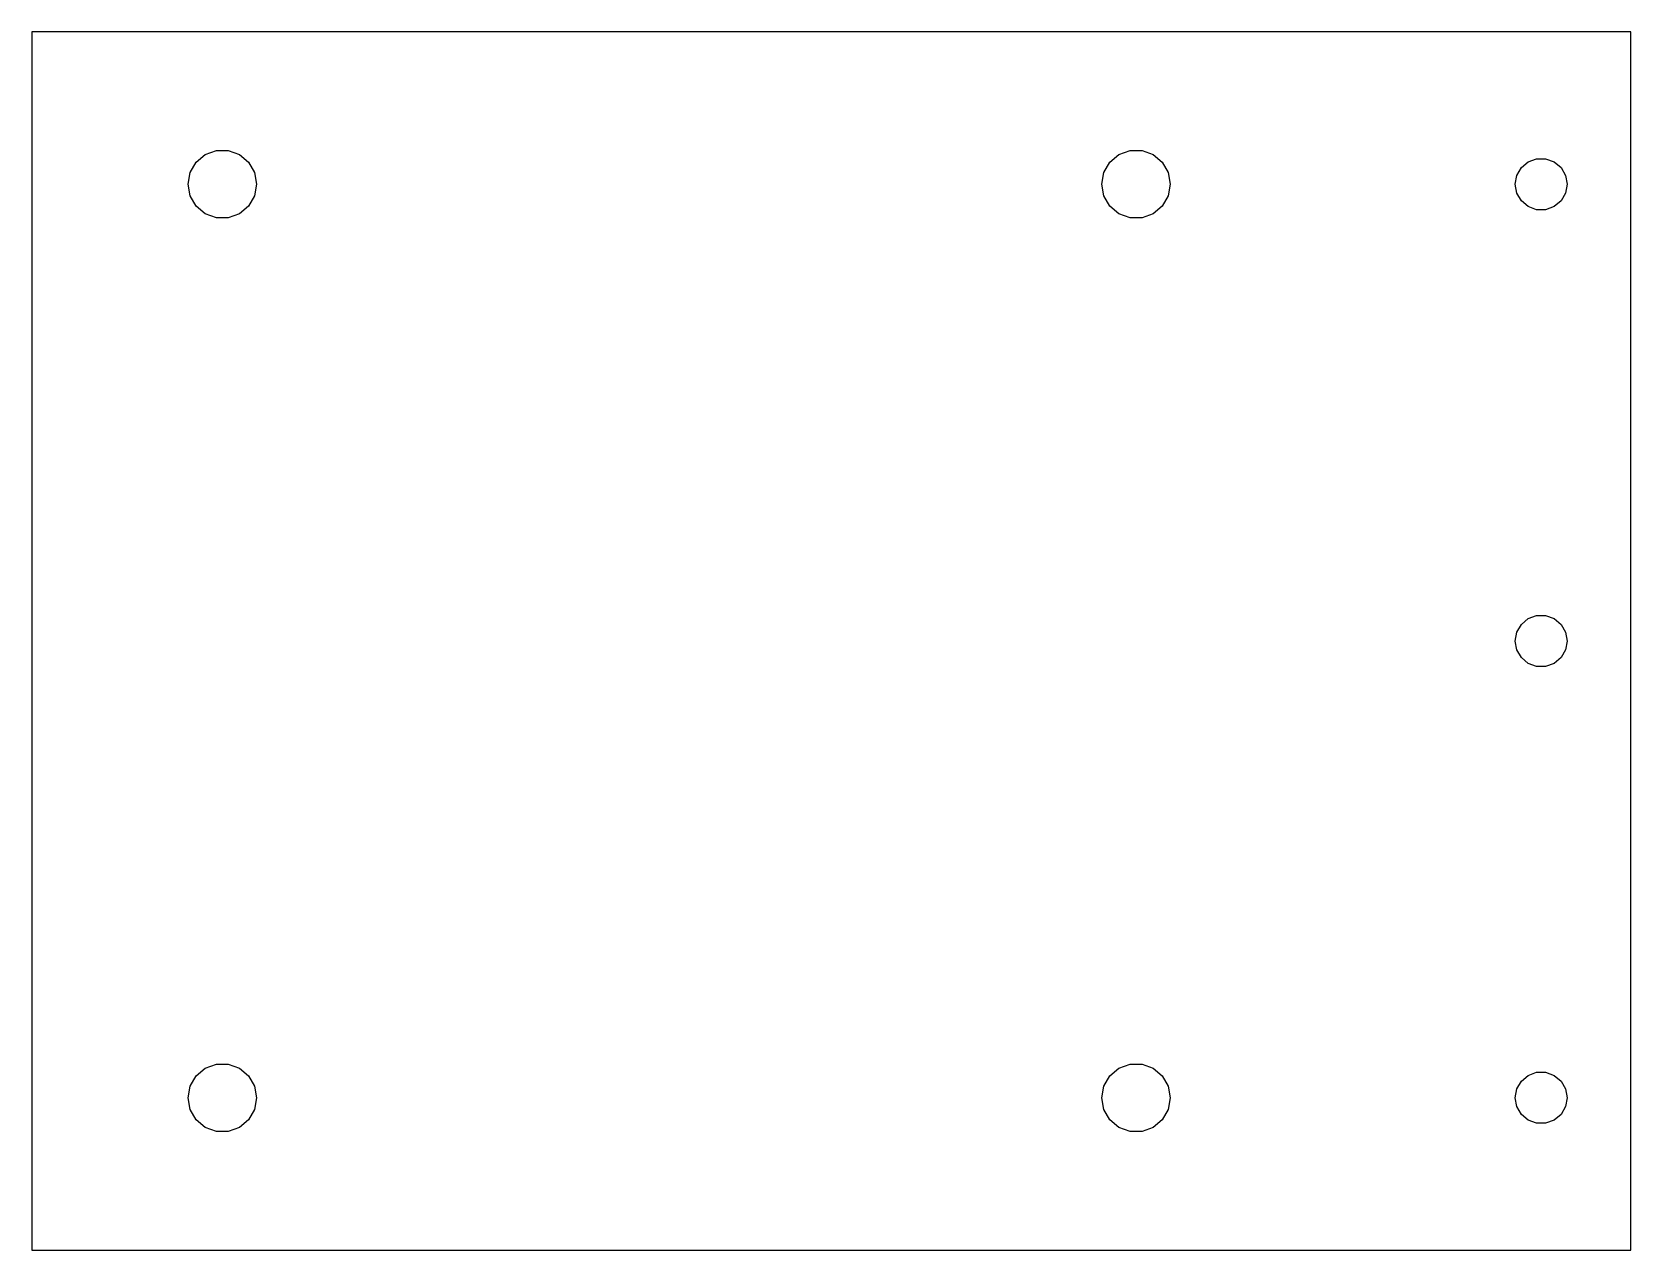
# Model space of a CAD drawing. Header units: inches. Extents: x 13.6 to 34.6, y 5.6 to 21.6.
import ezdxf

# ---------------------------------------------------------------- set-up
doc = ezdxf.new("R2010")
doc.units = ezdxf.units.IN
doc.header["$MEASUREMENT"] = 0

# ---------------------------------------------------------------- blocks, each defined once
blk = doc.blocks.new('block 2')
at = {"color": 7, "lineweight": 25}
blk.add_lwpolyline([(15.887, 7.175), (15.768, 7.275)], dxfattribs=at)
blk = doc.blocks.new('block 3')
at = {"color": 7, "lineweight": 25}
blk.add_lwpolyline([(13.612, 5.564), (34.612, 5.564)], dxfattribs=at)
blk = doc.blocks.new('block 4')
at = {"color": 7, "lineweight": 25}
blk.add_lwpolyline([(28.535, 7.41), (28.457, 7.275)], dxfattribs=at)
blk = doc.blocks.new('block 5')
at = {"color": 7, "lineweight": 25}
blk.add_lwpolyline([(28.191, 7.121), (28.034, 7.121)], dxfattribs=at)
blk = doc.blocks.new('block 6')
at = {"color": 7, "lineweight": 25}
blk.add_lwpolyline([(28.337, 7.175), (28.191, 7.121)], dxfattribs=at)
blk = doc.blocks.new('block 7')
at = {"color": 7, "lineweight": 25}
blk.add_lwpolyline([(16.191, 20.007), (16.337, 19.954)], dxfattribs=at)
blk = doc.blocks.new('block 8')
at = {"color": 7, "lineweight": 25}
blk.add_lwpolyline([(15.887, 7.954), (16.034, 8.007)], dxfattribs=at)
blk = doc.blocks.new('block 9')
at = {"color": 7, "lineweight": 25}
blk.add_lwpolyline([(27.768, 7.275), (27.689, 7.41)], dxfattribs=at)
blk = doc.blocks.new('block 10')
at = {"color": 7, "lineweight": 25}
blk.add_lwpolyline([(27.887, 7.175), (27.768, 7.275)], dxfattribs=at)
blk = doc.blocks.new('block 11')
at = {"color": 7, "lineweight": 25}
blk.add_lwpolyline([(15.887, 19.175), (15.768, 19.275)], dxfattribs=at)
blk = doc.blocks.new('block 12')
at = {"color": 7, "lineweight": 25}
blk.add_lwpolyline([(15.768, 7.854), (15.887, 7.954)], dxfattribs=at)
blk = doc.blocks.new('block 13')
at = {"color": 7, "lineweight": 25}
blk.add_lwpolyline([(16.535, 7.41), (16.457, 7.275)], dxfattribs=at)
blk = doc.blocks.new('block 14')
at = {"color": 7, "lineweight": 25}
blk.add_lwpolyline([(16.457, 7.275), (16.337, 7.175)], dxfattribs=at)
blk = doc.blocks.new('block 15')
at = {"color": 7, "lineweight": 25}
blk.add_lwpolyline([(27.662, 7.564), (27.689, 7.718)], dxfattribs=at)
blk = doc.blocks.new('block 16')
at = {"color": 7, "lineweight": 25}
blk.add_lwpolyline([(33.373, 13.229), (33.262, 13.27)], dxfattribs=at)
blk = doc.blocks.new('block 17')
at = {"color": 7, "lineweight": 25}
blk.add_lwpolyline([(33.752, 7.681), (33.772, 7.564)], dxfattribs=at)
blk = doc.blocks.new('block 18')
at = {"color": 7, "lineweight": 25}
blk.add_lwpolyline([(33.772, 7.564), (33.752, 7.448)], dxfattribs=at)
blk = doc.blocks.new('block 19')
at = {"color": 7, "lineweight": 25}
blk.add_lwpolyline([(28.337, 7.954), (28.457, 7.854)], dxfattribs=at)
blk = doc.blocks.new('block 20')
at = {"color": 7, "lineweight": 25}
blk.add_lwpolyline([(33.262, 13.27), (33.172, 13.346)], dxfattribs=at)
blk = doc.blocks.new('block 21')
at = {"color": 7, "lineweight": 25}
blk.add_lwpolyline([(33.172, 7.783), (33.262, 7.859)], dxfattribs=at)
blk = doc.blocks.new('block 22')
at = {"color": 7, "lineweight": 25}
blk.add_lwpolyline([(28.191, 8.007), (28.337, 7.954)], dxfattribs=at)
blk = doc.blocks.new('block 23')
at = {"color": 7, "lineweight": 25}
blk.add_lwpolyline([(33.172, 13.346), (33.113, 13.448)], dxfattribs=at)
blk = doc.blocks.new('block 24')
at = {"color": 7, "lineweight": 25}
blk.add_lwpolyline([(33.262, 7.859), (33.373, 7.899)], dxfattribs=at)
blk = doc.blocks.new('block 25')
at = {"color": 7, "lineweight": 25}
blk.add_lwpolyline([(28.034, 8.007), (28.191, 8.007)], dxfattribs=at)
blk = doc.blocks.new('block 26')
at = {"color": 7, "lineweight": 25}
blk.add_lwpolyline([(33.113, 13.448), (33.092, 13.564)], dxfattribs=at)
blk = doc.blocks.new('block 27')
at = {"color": 7, "lineweight": 25}
blk.add_lwpolyline([(33.373, 7.899), (33.491, 7.899)], dxfattribs=at)
blk = doc.blocks.new('block 28')
at = {"color": 7, "lineweight": 25}
blk.add_lwpolyline([(33.491, 13.229), (33.373, 13.229)], dxfattribs=at)
blk = doc.blocks.new('block 29')
at = {"color": 7, "lineweight": 25}
blk.add_lwpolyline([(33.491, 7.899), (33.602, 7.859)], dxfattribs=at)
blk = doc.blocks.new('block 30')
at = {"color": 7, "lineweight": 25}
blk.add_lwpolyline([(33.602, 13.27), (33.491, 13.229)], dxfattribs=at)
blk = doc.blocks.new('block 31')
at = {"color": 7, "lineweight": 25}
blk.add_lwpolyline([(16.034, 19.121), (15.887, 19.175)], dxfattribs=at)
blk = doc.blocks.new('block 32')
at = {"color": 7, "lineweight": 25}
blk.add_lwpolyline([(28.034, 7.121), (27.887, 7.175)], dxfattribs=at)
blk = doc.blocks.new('block 33')
at = {"color": 7, "lineweight": 25}
blk.add_lwpolyline([(15.768, 19.275), (15.689, 19.41)], dxfattribs=at)
blk = doc.blocks.new('block 34')
at = {"color": 7, "lineweight": 25}
blk.add_lwpolyline([(13.612, 21.564), (13.612, 5.564)], dxfattribs=at)
blk = doc.blocks.new('block 35')
at = {"color": 7, "lineweight": 25}
blk.add_lwpolyline([(15.689, 19.41), (15.662, 19.564)], dxfattribs=at)
blk = doc.blocks.new('block 36')
at = {"color": 7, "lineweight": 25}
blk.add_lwpolyline([(16.562, 7.564), (16.535, 7.41)], dxfattribs=at)
blk = doc.blocks.new('block 37')
at = {"color": 7, "lineweight": 25}
blk.add_lwpolyline([(27.689, 7.41), (27.662, 7.564)], dxfattribs=at)
blk = doc.blocks.new('block 38')
at = {"color": 7, "lineweight": 25}
blk.add_lwpolyline([(16.034, 8.007), (16.191, 8.007)], dxfattribs=at)
blk = doc.blocks.new('block 39')
at = {"color": 7, "lineweight": 25}
blk.add_lwpolyline([(16.191, 19.121), (16.034, 19.121)], dxfattribs=at)
blk = doc.blocks.new('block 40')
at = {"color": 7, "lineweight": 25}
blk.add_lwpolyline([(15.662, 19.564), (15.689, 19.718)], dxfattribs=at)
blk = doc.blocks.new('block 41')
at = {"color": 7, "lineweight": 25}
blk.add_lwpolyline([(16.535, 7.718), (16.562, 7.564)], dxfattribs=at)
blk = doc.blocks.new('block 42')
at = {"color": 7, "lineweight": 25}
blk.add_lwpolyline([(33.693, 7.783), (33.752, 7.681)], dxfattribs=at)
blk = doc.blocks.new('block 43')
at = {"color": 7, "lineweight": 25}
blk.add_lwpolyline([(15.768, 7.275), (15.689, 7.41)], dxfattribs=at)
blk = doc.blocks.new('block 44')
at = {"color": 7, "lineweight": 25}
blk.add_lwpolyline([(28.562, 7.564), (28.535, 7.41)], dxfattribs=at)
blk = doc.blocks.new('block 45')
at = {"color": 7, "lineweight": 25}
blk.add_lwpolyline([(33.262, 7.27), (33.172, 7.346)], dxfattribs=at)
blk = doc.blocks.new('block 46')
at = {"color": 7, "lineweight": 25}
blk.add_lwpolyline([(28.457, 7.275), (28.337, 7.175)], dxfattribs=at)
blk = doc.blocks.new('block 47')
at = {"color": 7, "lineweight": 25}
blk.add_lwpolyline([(33.172, 7.346), (33.113, 7.448)], dxfattribs=at)
blk = doc.blocks.new('block 48')
at = {"color": 7, "lineweight": 25}
blk.add_lwpolyline([(16.034, 7.121), (15.887, 7.175)], dxfattribs=at)
blk = doc.blocks.new('block 49')
at = {"color": 7, "lineweight": 25}
blk.add_lwpolyline([(33.373, 7.229), (33.262, 7.27)], dxfattribs=at)
blk = doc.blocks.new('block 50')
at = {"color": 7, "lineweight": 25}
blk.add_lwpolyline([(15.689, 7.718), (15.768, 7.854)], dxfattribs=at)
blk = doc.blocks.new('block 51')
at = {"color": 7, "lineweight": 25}
blk.add_lwpolyline([(16.337, 7.175), (16.191, 7.121)], dxfattribs=at)
blk = doc.blocks.new('block 52')
at = {"color": 7, "lineweight": 25}
blk.add_lwpolyline([(15.662, 7.564), (15.689, 7.718)], dxfattribs=at)
blk = doc.blocks.new('block 53')
at = {"color": 7, "lineweight": 25}
blk.add_lwpolyline([(16.191, 7.121), (16.034, 7.121)], dxfattribs=at)
blk = doc.blocks.new('block 54')
at = {"color": 7, "lineweight": 25}
blk.add_lwpolyline([(15.689, 7.41), (15.662, 7.564)], dxfattribs=at)
blk = doc.blocks.new('block 55')
at = {"color": 7, "lineweight": 25}
blk.add_lwpolyline([(16.191, 8.007), (16.337, 7.954)], dxfattribs=at)
blk = doc.blocks.new('block 56')
at = {"color": 7, "lineweight": 25}
blk.add_lwpolyline([(16.337, 19.175), (16.191, 19.121)], dxfattribs=at)
blk = doc.blocks.new('block 57')
at = {"color": 7, "lineweight": 25}
blk.add_lwpolyline([(15.689, 19.718), (15.768, 19.854)], dxfattribs=at)
blk = doc.blocks.new('block 58')
at = {"color": 7, "lineweight": 25}
blk.add_lwpolyline([(16.457, 7.854), (16.535, 7.718)], dxfattribs=at)
blk = doc.blocks.new('block 59')
at = {"color": 7, "lineweight": 25}
blk.add_lwpolyline([(27.689, 7.718), (27.768, 7.854)], dxfattribs=at)
blk = doc.blocks.new('block 60')
at = {"color": 7, "lineweight": 25}
blk.add_lwpolyline([(16.337, 7.954), (16.457, 7.854)], dxfattribs=at)
blk = doc.blocks.new('block 61')
at = {"color": 7, "lineweight": 25}
blk.add_lwpolyline([(16.457, 19.275), (16.337, 19.175)], dxfattribs=at)
blk = doc.blocks.new('block 62')
at = {"color": 7, "lineweight": 25}
blk.add_lwpolyline([(15.768, 19.854), (15.887, 19.954)], dxfattribs=at)
blk = doc.blocks.new('block 63')
at = {"color": 7, "lineweight": 25}
blk.add_lwpolyline([(15.887, 19.954), (16.034, 20.007)], dxfattribs=at)
blk = doc.blocks.new('block 64')
at = {"color": 7, "lineweight": 25}
blk.add_lwpolyline([(16.034, 20.007), (16.191, 20.007)], dxfattribs=at)
blk = doc.blocks.new('block 65')
at = {"color": 7, "lineweight": 25}
blk.add_lwpolyline([(33.752, 7.448), (33.693, 7.346)], dxfattribs=at)
blk = doc.blocks.new('block 66')
at = {"color": 7, "lineweight": 25}
blk.add_lwpolyline([(33.693, 7.346), (33.602, 7.27)], dxfattribs=at)
blk = doc.blocks.new('block 67')
at = {"color": 7, "lineweight": 25}
blk.add_lwpolyline([(33.113, 7.681), (33.172, 7.783)], dxfattribs=at)
blk = doc.blocks.new('block 68')
at = {"color": 7, "lineweight": 25}
blk.add_lwpolyline([(28.457, 7.854), (28.535, 7.718)], dxfattribs=at)
blk = doc.blocks.new('block 69')
at = {"color": 7, "lineweight": 25}
blk.add_lwpolyline([(33.602, 7.27), (33.491, 7.229)], dxfattribs=at)
blk = doc.blocks.new('block 70')
at = {"color": 7, "lineweight": 25}
blk.add_lwpolyline([(33.092, 7.564), (33.113, 7.681)], dxfattribs=at)
blk = doc.blocks.new('block 71')
at = {"color": 7, "lineweight": 25}
blk.add_lwpolyline([(28.535, 7.718), (28.562, 7.564)], dxfattribs=at)
blk = doc.blocks.new('block 72')
at = {"color": 7, "lineweight": 25}
blk.add_lwpolyline([(33.491, 7.229), (33.373, 7.229)], dxfattribs=at)
blk = doc.blocks.new('block 73')
at = {"color": 7, "lineweight": 25}
blk.add_lwpolyline([(33.113, 7.448), (33.092, 7.564)], dxfattribs=at)
blk = doc.blocks.new('block 74')
at = {"color": 7, "lineweight": 25}
blk.add_lwpolyline([(33.602, 7.859), (33.693, 7.783)], dxfattribs=at)
blk = doc.blocks.new('block 75')
at = {"color": 7, "lineweight": 25}
blk.add_lwpolyline([(33.693, 13.346), (33.602, 13.27)], dxfattribs=at)
blk = doc.blocks.new('block 76')
at = {"color": 7, "lineweight": 25}
blk.add_lwpolyline([(27.768, 7.854), (27.887, 7.954)], dxfattribs=at)
blk = doc.blocks.new('block 77')
at = {"color": 7, "lineweight": 25}
blk.add_lwpolyline([(27.887, 19.175), (27.768, 19.275)], dxfattribs=at)
blk = doc.blocks.new('block 78')
at = {"color": 7, "lineweight": 25}
blk.add_lwpolyline([(16.535, 19.41), (16.457, 19.275)], dxfattribs=at)
blk = doc.blocks.new('block 79')
at = {"color": 7, "lineweight": 25}
blk.add_lwpolyline([(27.768, 19.275), (27.689, 19.41)], dxfattribs=at)
blk = doc.blocks.new('block 80')
at = {"color": 7, "lineweight": 25}
blk.add_lwpolyline([(28.034, 19.121), (27.887, 19.175)], dxfattribs=at)
blk = doc.blocks.new('block 81')
at = {"color": 7, "lineweight": 25}
blk.add_lwpolyline([(27.887, 7.954), (28.034, 8.007)], dxfattribs=at)
blk = doc.blocks.new('block 82')
at = {"color": 7, "lineweight": 25}
blk.add_lwpolyline([(33.752, 13.448), (33.693, 13.346)], dxfattribs=at)
blk = doc.blocks.new('block 83')
at = {"color": 7, "lineweight": 25}
blk.add_lwpolyline([(27.689, 19.41), (27.662, 19.564)], dxfattribs=at)
blk = doc.blocks.new('block 84')
at = {"color": 7, "lineweight": 25}
blk.add_lwpolyline([(16.562, 19.564), (16.535, 19.41)], dxfattribs=at)
blk = doc.blocks.new('block 85')
at = {"color": 7, "lineweight": 25}
blk.add_lwpolyline([(16.535, 19.718), (16.562, 19.564)], dxfattribs=at)
blk = doc.blocks.new('block 86')
at = {"color": 7, "lineweight": 25}
blk.add_lwpolyline([(33.092, 13.564), (33.113, 13.681)], dxfattribs=at)
blk = doc.blocks.new('block 87')
at = {"color": 7, "lineweight": 25}
blk.add_lwpolyline([(28.191, 19.121), (28.034, 19.121)], dxfattribs=at)
blk = doc.blocks.new('block 88')
at = {"color": 7, "lineweight": 25}
blk.add_lwpolyline([(33.772, 13.564), (33.752, 13.448)], dxfattribs=at)
blk = doc.blocks.new('block 89')
at = {"color": 7, "lineweight": 25}
blk.add_lwpolyline([(16.457, 19.854), (16.535, 19.718)], dxfattribs=at)
blk = doc.blocks.new('block 90')
at = {"color": 7, "lineweight": 25}
blk.add_lwpolyline([(27.662, 19.564), (27.689, 19.718)], dxfattribs=at)
blk = doc.blocks.new('block 91')
at = {"color": 7, "lineweight": 25}
blk.add_lwpolyline([(28.337, 19.175), (28.191, 19.121)], dxfattribs=at)
blk = doc.blocks.new('block 92')
at = {"color": 7, "lineweight": 25}
blk.add_lwpolyline([(33.113, 13.681), (33.172, 13.783)], dxfattribs=at)
blk = doc.blocks.new('block 93')
at = {"color": 7, "lineweight": 25}
blk.add_lwpolyline([(27.689, 19.718), (27.768, 19.854)], dxfattribs=at)
blk = doc.blocks.new('block 94')
at = {"color": 7, "lineweight": 25}
blk.add_lwpolyline([(28.457, 19.275), (28.337, 19.175)], dxfattribs=at)
blk = doc.blocks.new('block 95')
at = {"color": 7, "lineweight": 25}
blk.add_lwpolyline([(16.337, 19.954), (16.457, 19.854)], dxfattribs=at)
blk = doc.blocks.new('block 96')
at = {"color": 7, "lineweight": 25}
blk.add_lwpolyline([(27.768, 19.854), (27.887, 19.954)], dxfattribs=at)
blk = doc.blocks.new('block 97')
at = {"color": 7, "lineweight": 25}
blk.add_lwpolyline([(28.535, 19.41), (28.457, 19.275)], dxfattribs=at)
blk = doc.blocks.new('block 98')
at = {"color": 7, "lineweight": 25}
blk.add_lwpolyline([(33.172, 13.783), (33.262, 13.859)], dxfattribs=at)
blk = doc.blocks.new('block 99')
at = {"color": 7, "lineweight": 25}
blk.add_lwpolyline([(33.262, 19.27), (33.172, 19.346)], dxfattribs=at)
blk = doc.blocks.new('block 100')
at = {"color": 7, "lineweight": 25}
blk.add_lwpolyline([(28.562, 19.564), (28.535, 19.41)], dxfattribs=at)
blk = doc.blocks.new('block 101')
at = {"color": 7, "lineweight": 25}
blk.add_lwpolyline([(33.172, 19.346), (33.113, 19.448)], dxfattribs=at)
blk = doc.blocks.new('block 102')
at = {"color": 7, "lineweight": 25}
blk.add_lwpolyline([(33.262, 13.859), (33.373, 13.899)], dxfattribs=at)
blk = doc.blocks.new('block 103')
at = {"color": 7, "lineweight": 25}
blk.add_lwpolyline([(33.373, 19.229), (33.262, 19.27)], dxfattribs=at)
blk = doc.blocks.new('block 104')
at = {"color": 7, "lineweight": 25}
blk.add_lwpolyline([(33.113, 19.448), (33.092, 19.564)], dxfattribs=at)
blk = doc.blocks.new('block 105')
at = {"color": 7, "lineweight": 25}
blk.add_lwpolyline([(33.491, 19.229), (33.373, 19.229)], dxfattribs=at)
blk = doc.blocks.new('block 106')
at = {"color": 7, "lineweight": 25}
blk.add_lwpolyline([(33.491, 13.899), (33.602, 13.859)], dxfattribs=at)
blk = doc.blocks.new('block 107')
at = {"color": 7, "lineweight": 25}
blk.add_lwpolyline([(33.373, 13.899), (33.491, 13.899)], dxfattribs=at)
blk = doc.blocks.new('block 108')
at = {"color": 7, "lineweight": 25}
blk.add_lwpolyline([(28.535, 19.718), (28.562, 19.564)], dxfattribs=at)
blk = doc.blocks.new('block 109')
at = {"color": 7, "lineweight": 25}
blk.add_lwpolyline([(33.092, 19.564), (33.113, 19.681)], dxfattribs=at)
blk = doc.blocks.new('block 110')
at = {"color": 7, "lineweight": 25}
blk.add_lwpolyline([(33.602, 19.27), (33.491, 19.229)], dxfattribs=at)
blk = doc.blocks.new('block 111')
at = {"color": 7, "lineweight": 25}
blk.add_lwpolyline([(28.457, 19.854), (28.535, 19.718)], dxfattribs=at)
blk = doc.blocks.new('block 112')
at = {"color": 7, "lineweight": 25}
blk.add_lwpolyline([(33.113, 19.681), (33.172, 19.783)], dxfattribs=at)
blk = doc.blocks.new('block 113')
at = {"color": 7, "lineweight": 25}
blk.add_lwpolyline([(33.693, 19.346), (33.602, 19.27)], dxfattribs=at)
blk = doc.blocks.new('block 114')
at = {"color": 7, "lineweight": 25}
blk.add_lwpolyline([(33.602, 13.859), (33.693, 13.783)], dxfattribs=at)
blk = doc.blocks.new('block 115')
at = {"color": 7, "lineweight": 25}
blk.add_lwpolyline([(28.337, 19.954), (28.457, 19.854)], dxfattribs=at)
blk = doc.blocks.new('block 116')
at = {"color": 7, "lineweight": 25}
blk.add_lwpolyline([(33.172, 19.783), (33.262, 19.859)], dxfattribs=at)
blk = doc.blocks.new('block 117')
at = {"color": 7, "lineweight": 25}
blk.add_lwpolyline([(33.752, 19.448), (33.693, 19.346)], dxfattribs=at)
blk = doc.blocks.new('block 118')
at = {"color": 7, "lineweight": 25}
blk.add_lwpolyline([(33.693, 13.783), (33.752, 13.681)], dxfattribs=at)
blk = doc.blocks.new('block 119')
at = {"color": 7, "lineweight": 25}
blk.add_lwpolyline([(28.191, 20.007), (28.337, 19.954)], dxfattribs=at)
blk = doc.blocks.new('block 120')
at = {"color": 7, "lineweight": 25}
blk.add_lwpolyline([(33.752, 13.681), (33.772, 13.564)], dxfattribs=at)
blk = doc.blocks.new('block 121')
at = {"color": 7, "lineweight": 25}
blk.add_lwpolyline([(33.772, 19.564), (33.752, 19.448)], dxfattribs=at)
blk = doc.blocks.new('block 122')
at = {"color": 7, "lineweight": 25}
blk.add_lwpolyline([(33.752, 19.681), (33.772, 19.564)], dxfattribs=at)
blk = doc.blocks.new('block 123')
at = {"color": 7, "lineweight": 25}
blk.add_lwpolyline([(33.693, 19.783), (33.752, 19.681)], dxfattribs=at)
blk = doc.blocks.new('block 124')
at = {"color": 7, "lineweight": 25}
blk.add_lwpolyline([(33.602, 19.859), (33.693, 19.783)], dxfattribs=at)
blk = doc.blocks.new('block 125')
at = {"color": 7, "lineweight": 25}
blk.add_lwpolyline([(33.491, 19.899), (33.602, 19.859)], dxfattribs=at)
blk = doc.blocks.new('block 126')
at = {"color": 7, "lineweight": 25}
blk.add_lwpolyline([(33.373, 19.899), (33.491, 19.899)], dxfattribs=at)
blk = doc.blocks.new('block 127')
at = {"color": 7, "lineweight": 25}
blk.add_lwpolyline([(33.262, 19.859), (33.373, 19.899)], dxfattribs=at)
blk = doc.blocks.new('block 128')
at = {"color": 7, "lineweight": 25}
blk.add_lwpolyline([(34.612, 5.564), (34.612, 21.564)], dxfattribs=at)
blk = doc.blocks.new('block 129')
at = {"color": 7, "lineweight": 25}
blk.add_lwpolyline([(34.612, 21.564), (13.612, 21.564)], dxfattribs=at)
blk = doc.blocks.new('block 130')
at = {"color": 7, "lineweight": 25}
blk.add_lwpolyline([(27.887, 19.954), (28.034, 20.007)], dxfattribs=at)
blk = doc.blocks.new('block 131')
at = {"color": 7, "lineweight": 25}
blk.add_lwpolyline([(28.034, 20.007), (28.191, 20.007)], dxfattribs=at)

msp = doc.modelspace()

# ---------------------------------------------------------------- block references
for name in ['block 34', 'block 129', 'block 128', 'block 62', 'block 63', 'block 64', 'block 7', 'block 95', 'block 96', 'block 130', 'block 131', 'block 119', 'block 115', 'block 57', 'block 89', 'block 93', 'block 111', 'block 112', 'block 116', 'block 127', 'block 126', 'block 125', 'block 124', 'block 123', 'block 40', 'block 35', 'block 85', 'block 84', 'block 90', 'block 83', 'block 108', 'block 100', 'block 109', 'block 104', 'block 122', 'block 121', 'block 33', 'block 78', 'block 79', 'block 97', 'block 101', 'block 99', 'block 113', 'block 117', 'block 11', 'block 31', 'block 39', 'block 56', 'block 61', 'block 77', 'block 80', 'block 87', 'block 91', 'block 94', 'block 103', 'block 105', 'block 110', 'block 102', 'block 107', 'block 106', 'block 86', 'block 92', 'block 98', 'block 114', 'block 118', 'block 120', 'block 26', 'block 23', 'block 82', 'block 88', 'block 20', 'block 16', 'block 30', 'block 75', 'block 28', 'block 8', 'block 38', 'block 55', 'block 81', 'block 25', 'block 22', 'block 50', 'block 12', 'block 60', 'block 58', 'block 59', 'block 76', 'block 19', 'block 68', 'block 67', 'block 21', 'block 24', 'block 27', 'block 29', 'block 74', 'block 42', 'block 52', 'block 54', 'block 41', 'block 36', 'block 15', 'block 37', 'block 71', 'block 44', 'block 70', 'block 73', 'block 17', 'block 18', 'block 43', 'block 13', 'block 9', 'block 4', 'block 47', 'block 65', 'block 2', 'block 48', 'block 51', 'block 14', 'block 10', 'block 32', 'block 6', 'block 46', 'block 45', 'block 49', 'block 72', 'block 69', 'block 66', 'block 53', 'block 5', 'block 3']:
    msp.add_blockref(name, (0, 0))

doc.saveas('drawing.dxf')
